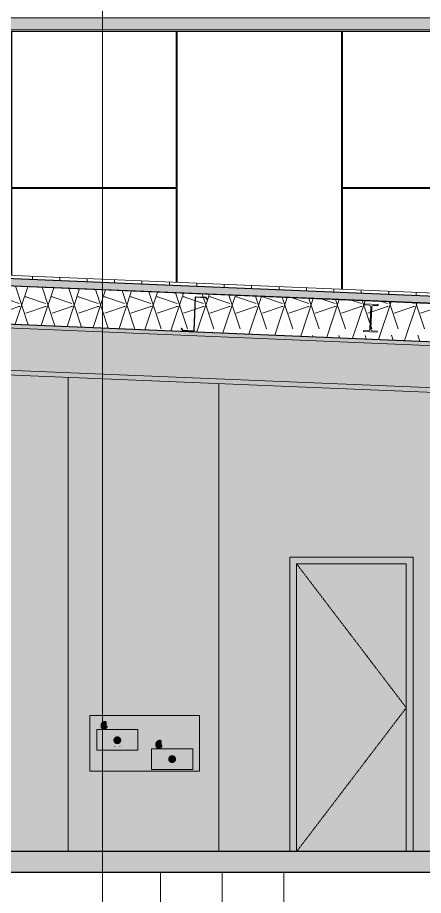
# Model space of a CAD drawing. Header units: inches. Extents: x 21380 to 98133, y -290 to 853.
# Drawn here: x 32919.3 to 33037.8, y -12.8 to 243.6 of the extents above; entities that cross this region are included whole.
import ezdxf

# ---------------------------------------------------------------- set-up
doc = ezdxf.new("R2010")
doc.units = ezdxf.units.IN
doc.header["$MEASUREMENT"] = 0
doc.linetypes.add('Dash 1_16_', pattern=[0.125, 0.0625, -0.0625])
doc.linetypes.add('Grid Line 1_2_', pattern=[0.875, 0.5, -0.125, 0.125, -0.125])
for name, color, linetype, lineweight in [('A-CLNG', 13, 'Continuous', 9), ('A-CLNG-PATT', 13, 'Continuous', 25), ('A-DOOR', 31, 'Continuous', 9), ('A-DOOR-FRAM', 31, 'Continuous', 9), ('A-FLOR', 192, 'Continuous', 9), ('A-FLOR-LEVL', 51, 'Continuous', 9), ('A-FLOR-PATT', 8, 'Continuous', 25), ('A-ROOF', 132, 'Continuous', 9), ('A-WALL', 113, 'Continuous', 9), ('A-WALL-PATT', 111, 'Continuous', 25), ('C-TOPO', 7, 'Continuous', 9), ('G-ANNO-SYMB', 111, 'Continuous', 9), ('I-WALL', 2, 'Continuous', 9), ('P-SANR-FIXT', 6, 'Continuous', 9), ('S-BEAM', 12, 'Continuous', 9)]:
    doc.layers.add(name, color=color, linetype=linetype, lineweight=lineweight)

# ---------------------------------------------------------------- blocks, each defined once
blk = doc.blocks.new('Drinking_Fountain-Haws_Corporation-Wall_Mounted_1119 - 1119-355849-Building Section - North_South looking East _ Fitness Center')
at = {"layer": 'P-SANR-FIXT'}
h = blk.add_hatch(color=254, dxfattribs=at)
h.paths.add_polyline_path([(22584.97, 23.44), (22616.97, 23.44), (22616.97, 39.69), (22584.97, 39.69), (22584.97, 29.63)], flags=0)
h.paths.add_polyline_path([(22605.32, 30.5), (22605.25, 30.56), (22605.25, 30.5)], flags=0)
h.paths.add_polyline_path([(22605.54, 30.5), (22605.52, 30.69), (22605.43, 30.5), (22605.53, 30.5)], flags=0)
h.paths.add_polyline_path([(22605.57, 24), (22602.97, 24), (22603.05, 30), (22604.65, 30.02), (22604.58, 30.57), (22604.3, 30.75), (22604.22, 30.75), (22604.31, 31.74), (22604.61, 32.17), (22604.88, 32.35), (22605.37, 32.49), (22605.63, 32.45), (22605.7, 32.37), (22605.69, 30.64), (22605.54, 30.5), (22605.63, 30), (22614.97, 30), (22614.88, 24), (22607.95, 24)], flags=0)
h.paths.add_polyline_path([(22589.31, 36.12), (22589.24, 36.19), (22589.24, 36.12)], flags=0)
h.paths.add_polyline_path([(22589.53, 36.12), (22589.52, 36.32), (22589.42, 36.12), (22589.52, 36.12)], flags=0)
h.paths.add_polyline_path([(22586.97, 29.63), (22587.05, 35.63), (22588.65, 35.65), (22588.58, 36.19), (22588.3, 36.37), (22588.22, 36.37), (22588.3, 37.25), (22588.6, 37.68), (22588.82, 37.84), (22589.36, 38), (22589.62, 37.96), (22589.72, 37.76), (22589.72, 36.3), (22589.53, 36.12), (22589.57, 35.63), (22598.97, 35.63), (22598.88, 29.63), (22587.05, 29.63)], flags=0)
h.paths.add_polyline_path([(22604.65, 30.5), (22604.78, 30.58), (22604.61, 30.75), (22604.64, 30.58)], flags=0)
h.paths.add_polyline_path([(22604.99, 30.5), (22605.21, 30.5), (22605.09, 30.73), (22605.02, 30.59)], flags=0)
h.paths.add_polyline_path([(22604.88, 30.5), (22604.99, 30.5), (22604.83, 30.75)], flags=0)
h.paths.add_polyline_path([(22588.65, 36.12), (22588.81, 36.18), (22588.6, 36.37), (22588.64, 36.2)], flags=0)
h.paths.add_polyline_path([(22589.2, 36.12), (22589.09, 36.37), (22589.02, 36.12), (22589.11, 36.12)], flags=0)
h.paths.add_polyline_path([(22588.87, 36.12), (22588.98, 36.12), (22588.82, 36.37)], flags=0)
for color, points in [(50, [(22589.69, 36.37), (22589.72, 37.76), (22589.57, 37.99), (22589.47, 38.01), (22589.02, 37.93), (22588.64, 37.71), (22588.3, 37.24), (22588.24, 37.08), (22588.3, 36.37), (22589.58, 36.37)]), (254, [(22586.97, 29.63), (22589.57, 29.63), (22589.57, 35.63), (22586.97, 35.63)]), (254, [(22596.36, 29.63), (22598.97, 29.63), (22598.88, 35.63), (22596.36, 35.63), (22596.36, 32.5)]), (50, [(22592.97, 31.79), (22592.97, 33.22), (22592.46, 33.02), (22592.26, 32.5), (22592.46, 32)]), (50, [(22592.97, 31.79), (22593.48, 32), (22593.68, 32.51), (22593.42, 33.04), (22592.97, 33.22), (22592.97, 32.5)]), (254, [(22605.57, 24), (22605.57, 30), (22602.97, 30), (22603.05, 24), (22604.88, 24)]), (254, [(22612.36, 24), (22614.97, 24), (22614.88, 30), (22612.36, 30), (22612.36, 27.62)]), (50, [(22608.97, 26.28), (22608.97, 27.72), (22608.46, 27.51), (22608.25, 27), (22608.46, 26.49)]), (50, [(22608.97, 26.28), (22609.47, 26.49), (22609.68, 27), (22609.47, 27.51), (22608.97, 27.72), (22608.97, 27)])]:
    blk.add_hatch(color=color, dxfattribs=at).paths.add_polyline_path(points, flags=0)
h = blk.add_hatch(color=50, dxfattribs=at)
h.paths.add_polyline_path([(22589.58, 36.37), (22589.53, 36.12), (22589.8, 36.37)], flags=0)
h.paths.add_polyline_path([(22589.36, 36.37), (22589.31, 36.12), (22589.53, 36.37), (22589.37, 36.37)], flags=0)
h.paths.add_polyline_path([(22588.6, 36.37), (22588.38, 36.37), (22588.64, 36.2)], flags=0)
h.paths.add_polyline_path([(22588.82, 36.37), (22588.65, 36.33), (22588.87, 36.12)], flags=0)
h.paths.add_polyline_path([(22589.09, 36.37), (22588.87, 36.3), (22588.98, 36.12)], flags=0)
h.paths.add_polyline_path([(22589.2, 36.12), (22589.36, 36.37), (22589.13, 36.29)], flags=0)
h = blk.add_hatch(color=50, dxfattribs=at)
h.paths.add_polyline_path([(22588.65, 36.12), (22588.58, 36.1), (22588.6, 35.63)], flags=0)
h.paths.add_polyline_path([(22589.31, 35.63), (22589.53, 35.63), (22589.53, 36.12), (22588.65, 36.12), (22588.65, 35.63), (22589.2, 35.63)], flags=0)
h = blk.add_hatch(color=254, dxfattribs=at)
h.paths.add_polyline_path([(22596.36, 29.63), (22596.36, 35.63), (22589.57, 35.63), (22589.57, 29.63), (22593.88, 29.63)], flags=0)
h.paths.add_polyline_path([(22593.7, 31.98), (22593.59, 32.25), (22593.68, 32.4), (22593.88, 32.5), (22593.88, 32.21), (22593.72, 31.99)], flags=0)
h.paths.add_polyline_path([(22592.97, 31.55), (22593.1, 31.83), (22593.59, 31.98), (22593.68, 31.95), (22593.42, 31.7), (22593.23, 31.64)], flags=0)
h.paths.add_polyline_path([(22592.97, 31.55), (22592.41, 31.74), (22592.46, 31.99), (22592.86, 31.79), (22592.97, 31.56)], flags=0)
h.paths.add_polyline_path([(22592.97, 31.79), (22592.46, 32), (22592.29, 32.6), (22592.49, 33.03), (22593.06, 33.19), (22593.48, 33.02), (22593.65, 32.42), (22593.42, 31.98), (22593.06, 31.83)], flags=0)
h.paths.add_polyline_path([(22592.23, 31.98), (22592.06, 32.21), (22592.08, 32.5), (22592.35, 32.25), (22592.25, 32.02)], flags=0)
h.paths.add_polyline_path([(22593.88, 32.51), (22593.59, 32.77), (22593.7, 33.04), (22593.88, 32.8), (22593.88, 32.64)], flags=0)
h.paths.add_polyline_path([(22592.06, 32.51), (22592.06, 32.8), (22592.25, 33), (22592.35, 32.77), (22592.25, 32.62)], flags=0)
h.paths.add_polyline_path([(22593.49, 33.03), (22593.08, 33.22), (22592.97, 33.46), (22593.53, 33.28), (22593.5, 33.08)], flags=0)
h.paths.add_polyline_path([(22592.45, 33.03), (22592.25, 33.07), (22592.46, 33.3), (22592.97, 33.46), (22592.84, 33.19), (22592.46, 33.03)], flags=0)
h = blk.add_hatch(color=50, dxfattribs=at)
h.paths.add_polyline_path([(22592.97, 31.55), (22592.76, 31.87), (22592.45, 31.99), (22592.46, 31.72), (22592.76, 31.62)], flags=0)
h.paths.add_polyline_path([(22592.23, 31.98), (22592.35, 32.25), (22592.25, 32.4), (22592.06, 32.5), (22592.06, 32.21)], flags=0)
h.paths.add_polyline_path([(22592.23, 33.04), (22592.58, 33.08), (22592.86, 33.22), (22592.97, 33.46), (22592.41, 33.28)], flags=0)
h.paths.add_polyline_path([(22592.06, 32.51), (22592.35, 32.77), (22592.23, 33.04), (22592.06, 32.8)], flags=0)
h = blk.add_hatch(color=50, dxfattribs=at)
h.paths.add_polyline_path([(22592.97, 31.55), (22593.53, 31.74), (22593.7, 31.98), (22593.36, 31.94), (22593.08, 31.79)], flags=0)
h.paths.add_polyline_path([(22593.7, 31.98), (22593.88, 32.21), (22593.86, 32.5), (22593.59, 32.25), (22593.7, 31.99)], flags=0)
h.paths.add_polyline_path([(22593.88, 32.51), (22593.88, 32.8), (22593.68, 33), (22593.59, 32.77), (22593.72, 32.6)], flags=0)
h.paths.add_polyline_path([(22593.49, 33.03), (22593.48, 33.3), (22592.97, 33.46), (22593.18, 33.15), (22593.48, 33.03)], flags=0)
h = blk.add_hatch(color=50, dxfattribs=at)
h.paths.add_polyline_path([(22605.72, 30.75), (22605.8, 30.75), (22605.72, 30.91), (22605.7, 30.75)], flags=0)
h.paths.add_polyline_path([(22605.7, 30.75), (22605.7, 32.37), (22605.53, 32.5), (22605.1, 32.44), (22604.82, 32.33), (22604.5, 32.05), (22604.25, 31.57), (22604.31, 30.75), (22605.59, 30.75)], flags=0)
h = blk.add_hatch(color=50, dxfattribs=at)
h.paths.add_polyline_path([(22605.59, 30.75), (22605.54, 30.5), (22605.8, 30.75)], flags=0)
h.paths.add_polyline_path([(22605.37, 30.75), (22605.32, 30.5), (22605.54, 30.75), (22605.37, 30.75)], flags=0)
h.paths.add_polyline_path([(22605.1, 30.75), (22605.21, 30.5), (22605.37, 30.75), (22605.15, 30.75)], flags=0)
h.paths.add_polyline_path([(22604.61, 30.75), (22604.39, 30.75), (22604.64, 30.58)], flags=0)
h.paths.add_polyline_path([(22604.83, 30.75), (22604.65, 30.7), (22604.88, 30.5)], flags=0)
h.paths.add_polyline_path([(22604.99, 30.5), (22605.04, 30.75), (22604.88, 30.67)], flags=0)
h = blk.add_hatch(color=50, dxfattribs=at)
h.paths.add_polyline_path([(22604.65, 30.5), (22604.58, 30.5), (22604.61, 30)], flags=0)
h.paths.add_polyline_path([(22605.32, 30), (22605.54, 30), (22605.54, 30.5), (22604.65, 30.5), (22604.65, 30), (22605.21, 30)], flags=0)
h = blk.add_hatch(color=254, dxfattribs=at)
h.paths.add_polyline_path([(22605.57, 24), (22612.36, 24), (22612.36, 30), (22605.57, 30), (22605.57, 27.62)], flags=0)
h.paths.add_polyline_path([(22609.7, 27.53), (22609.35, 27.57), (22609.06, 27.75), (22608.97, 27.96), (22609.53, 27.77), (22609.68, 27.56)], flags=0)
h.paths.add_polyline_path([(22609.88, 27), (22609.59, 27.26), (22609.72, 27.51), (22609.88, 27.3), (22609.88, 27.13)], flags=0)
h.paths.add_polyline_path([(22609.7, 26.47), (22609.59, 26.74), (22609.68, 26.89), (22609.88, 27), (22609.88, 26.7), (22609.71, 26.48)], flags=0)
h.paths.add_polyline_path([(22608.97, 26.04), (22609.1, 26.32), (22609.59, 26.47), (22609.68, 26.44), (22609.39, 26.18), (22609.23, 26.13)], flags=0)
h.paths.add_polyline_path([(22608.97, 26.04), (22608.34, 26.31), (22608.25, 26.47), (22608.58, 26.43), (22608.86, 26.28)], flags=0)
h.paths.add_polyline_path([(22608.97, 26.28), (22608.46, 26.49), (22608.29, 27.09), (22608.55, 27.54), (22609.06, 27.68), (22609.47, 27.51), (22609.64, 26.91), (22609.39, 26.46), (22609.06, 26.32)], flags=0)
h.paths.add_polyline_path([(22608.23, 26.47), (22608.06, 26.7), (22608.06, 27), (22608.34, 26.74), (22608.24, 26.48)], flags=0)
h.paths.add_polyline_path([(22608.06, 27), (22608.1, 27.36), (22608.25, 27.49), (22608.34, 27.26), (22608.22, 27.09)], flags=0)
h.paths.add_polyline_path([(22608.45, 27.52), (22608.29, 27.62), (22608.55, 27.82), (22608.97, 27.96), (22608.84, 27.68), (22608.46, 27.52)], flags=0)
h = blk.add_hatch(color=50, dxfattribs=at)
h.paths.add_polyline_path([(22608.97, 26.04), (22608.84, 26.32), (22608.45, 26.48), (22608.23, 26.47), (22608.46, 26.21), (22608.69, 26.14)], flags=0)
h.paths.add_polyline_path([(22608.23, 27.53), (22608.58, 27.57), (22608.86, 27.72), (22608.97, 27.96), (22608.41, 27.77), (22608.29, 27.62)], flags=0)
h.paths.add_polyline_path([(22608.06, 27), (22608.34, 27.26), (22608.23, 27.53), (22608.06, 27.3)], flags=0)
h.paths.add_polyline_path([(22608.23, 26.47), (22608.34, 26.74), (22608.25, 26.89), (22608.06, 27), (22608.06, 26.7)], flags=0)
h = blk.add_hatch(color=50, dxfattribs=at)
h.paths.add_polyline_path([(22608.97, 26.04), (22609.53, 26.23), (22609.7, 26.47), (22609.35, 26.43), (22609.06, 26.25)], flags=0)
h.paths.add_polyline_path([(22609.7, 27.53), (22609.47, 27.79), (22608.97, 27.96), (22609.1, 27.68), (22609.48, 27.52)], flags=0)
h.paths.add_polyline_path([(22609.88, 27), (22609.88, 27.3), (22609.68, 27.49), (22609.59, 27.26), (22609.68, 27.11)], flags=0)
h.paths.add_polyline_path([(22609.7, 26.47), (22609.88, 26.7), (22609.88, 27), (22609.59, 26.74), (22609.69, 26.48)], flags=0)
at = {"layer": 'P-SANR-FIXT', "color": 7}
for p, q in [((22616.97, 39.69), (22584.97, 39.69)), ((22584.97, 39.69), (22584.97, 23.44)), ((22616.97, 23.44), (22616.97, 39.69)), ((22586.97, 35.63), (22586.97, 29.63)), ((22586.97, 35.63), (22589.57, 35.63)), ((22588.1, 35.63), (22588.1, 35.62)), ((22589.57, 35.63), (22596.36, 35.63)), ((22596.36, 35.63), (22598.97, 35.63)), ((22598.97, 29.63), (22598.97, 35.63)), ((22605.74, 32.12), (22605.74, 32.12)), ((22589.57, 29.63), (22586.97, 29.63)), ((22596.36, 29.63), (22589.57, 29.63)), ((22598.97, 29.63), (22596.36, 29.63)), ((22602.97, 30), (22602.97, 24)), ((22602.97, 30), (22605.57, 30)), ((22605.57, 30), (22612.36, 30)), ((22612.36, 30), (22614.97, 30)), ((22614.97, 24), (22614.97, 30)), ((22584.97, 23.44), (22616.97, 23.44)), ((22605.57, 24), (22602.97, 24)), ((22612.36, 24), (22605.57, 24)), ((22614.97, 24), (22612.36, 24))]:
    blk.add_line(p, q, dxfattribs=at)
at = {"layer": 'P-SANR-FIXT', "color": 55}
for p, q in [((22588.22, 36.98), (22588.22, 36.37)), ((22588.22, 36.37), (22588.47, 36.12)), ((22589.97, 36.37), (22588.22, 36.37)), ((22588.47, 36.12), (22588.47, 35.63)), ((22588.47, 36.12), (22588.54, 36.12)), ((22589.72, 36.12), (22588.47, 36.12)), ((22589.53, 36.12), (22589.72, 36.12)), ((22589.72, 36.76), (22589.72, 37.76)), ((22589.72, 36.12), (22589.97, 36.37)), ((22589.72, 35.63), (22589.72, 36.12)), ((22589.8, 36.37), (22589.97, 36.37)), ((22589.97, 36.37), (22589.97, 36.56)), ((22604.22, 31.47), (22604.22, 30.75)), ((22605.72, 32.25), (22605.72, 31.25)), ((22605.72, 31.25), (22605.72, 32.25)), ((22605.97, 30.75), (22605.97, 31.05)), ((22604.22, 30.75), (22604.47, 30.5)), ((22605.97, 30.75), (22604.22, 30.75)), ((22604.47, 30.5), (22604.47, 30)), ((22604.47, 30.5), (22604.54, 30.5)), ((22605.72, 30.5), (22604.47, 30.5)), ((22605.54, 30.5), (22605.72, 30.5)), ((22605.72, 30.5), (22605.97, 30.75)), ((22605.72, 30), (22605.72, 30.5)), ((22605.8, 30.75), (22605.97, 30.75))]:
    blk.add_line(p, q, dxfattribs=at)
at = {"layer": 'P-SANR-FIXT', "color": 55, "flags": 128}
for points in [[(22592.97, 33.5), (22592.93, 33.5), (22592.89, 33.5), (22592.85, 33.49), (22592.81, 33.49), (22592.77, 33.48), (22592.73, 33.47), (22592.7, 33.46), (22592.66, 33.45), (22592.62, 33.44), (22592.58, 33.42), (22592.55, 33.4), (22592.51, 33.39), (22592.48, 33.37), (22592.44, 33.35), (22592.41, 33.33), (22592.38, 33.3), (22592.35, 33.28), (22592.32, 33.25), (22592.29, 33.23), (22592.26, 33.2), (22592.23, 33.17), (22592.21, 33.14), (22592.18, 33.11), (22592.16, 33.08), (22592.14, 33.04), (22592.12, 33.01), (22592.1, 32.98), (22592.08, 32.94), (22592.06, 32.9), (22592.05, 32.87), (22592.03, 32.83), (22592.02, 32.79), (22592.01, 32.75), (22592, 32.72), (22591.99, 32.68), (22591.99, 32.64), (22591.98, 32.6), (22591.98, 32.56), (22591.98, 32.52), (22591.98, 32.48), (22591.98, 32.44), (22591.99, 32.4), (22591.99, 32.36), (22592, 32.32), (22592.01, 32.28), (22592.01, 32.25), (22592.03, 32.21), (22592.04, 32.17), (22592.05, 32.13), (22592.07, 32.1), (22592.09, 32.06), (22592.1, 32.03), (22592.12, 31.99), (22592.15, 31.96), (22592.17, 31.93), (22592.19, 31.89), (22592.22, 31.86), (22592.24, 31.83), (22592.27, 31.81), (22592.3, 31.78), (22592.33, 31.75), (22592.36, 31.73), (22592.39, 31.7), (22592.43, 31.68), (22592.46, 31.66), (22592.49, 31.64), (22592.53, 31.62), (22592.56, 31.61), (22592.6, 31.59), (22592.64, 31.58), (22592.68, 31.56), (22592.71, 31.55), (22592.75, 31.54), (22592.79, 31.54), (22592.83, 31.53), (22592.87, 31.52), (22592.91, 31.52), (22592.95, 31.52), (22592.97, 31.52)], [(22592.97, 31.52), (22593.01, 31.52), (22593.05, 31.52), (22593.09, 31.53), (22593.13, 31.53), (22593.17, 31.54), (22593.2, 31.55), (22593.24, 31.56), (22593.28, 31.57), (22593.32, 31.58), (22593.35, 31.6), (22593.39, 31.61), (22593.43, 31.63), (22593.46, 31.65), (22593.5, 31.67), (22593.53, 31.69), (22593.56, 31.71), (22593.59, 31.74), (22593.62, 31.76), (22593.65, 31.79), (22593.68, 31.82), (22593.71, 31.85), (22593.73, 31.88), (22593.76, 31.91), (22593.78, 31.94), (22593.8, 31.97), (22593.82, 32.01), (22593.84, 32.04), (22593.86, 32.08), (22593.88, 32.11), (22593.89, 32.15), (22593.91, 32.19), (22593.92, 32.23), (22593.93, 32.26), (22593.94, 32.3), (22593.94, 32.34), (22593.95, 32.38), (22593.96, 32.42), (22593.96, 32.46), (22593.96, 32.5), (22593.96, 32.54), (22593.96, 32.58), (22593.95, 32.62), (22593.95, 32.66), (22593.94, 32.7), (22593.93, 32.73), (22593.92, 32.77), (22593.91, 32.81), (22593.9, 32.85), (22593.89, 32.88), (22593.87, 32.92), (22593.85, 32.96), (22593.83, 32.99), (22593.81, 33.03), (22593.79, 33.06), (22593.77, 33.09), (22593.75, 33.12), (22593.72, 33.15), (22593.69, 33.18), (22593.67, 33.21), (22593.64, 33.24), (22593.61, 33.27), (22593.58, 33.29), (22593.55, 33.31), (22593.51, 33.34), (22593.48, 33.36), (22593.45, 33.38), (22593.41, 33.4), (22593.37, 33.41), (22593.34, 33.43), (22593.3, 33.44), (22593.26, 33.45), (22593.23, 33.47), (22593.19, 33.47), (22593.15, 33.48), (22593.11, 33.49), (22593.07, 33.49), (22593.03, 33.5), (22592.99, 33.5), (22592.97, 33.5)], [(22592.97, 33.27), (22592.94, 33.27), (22592.91, 33.27), (22592.88, 33.27), (22592.85, 33.26), (22592.82, 33.26), (22592.79, 33.25), (22592.76, 33.24), (22592.73, 33.23), (22592.7, 33.22), (22592.67, 33.21), (22592.64, 33.2), (22592.62, 33.19), (22592.59, 33.17), (22592.56, 33.16), (22592.54, 33.14), (22592.51, 33.12), (22592.49, 33.1), (22592.47, 33.08), (22592.44, 33.06), (22592.42, 33.04), (22592.4, 33.02), (22592.38, 32.99), (22592.36, 32.97), (22592.34, 32.95), (22592.33, 32.92), (22592.31, 32.89), (22592.3, 32.87), (22592.28, 32.84), (22592.27, 32.81), (22592.26, 32.79), (22592.25, 32.76), (22592.24, 32.73), (22592.23, 32.7), (22592.22, 32.67), (22592.22, 32.64), (22592.21, 32.61), (22592.21, 32.58), (22592.21, 32.55), (22592.21, 32.52), (22592.21, 32.49), (22592.21, 32.46), (22592.21, 32.43), (22592.22, 32.4), (22592.22, 32.37), (22592.23, 32.34), (22592.23, 32.31), (22592.24, 32.28), (22592.25, 32.25), (22592.26, 32.22), (22592.28, 32.19), (22592.29, 32.16), (22592.3, 32.14), (22592.32, 32.11), (22592.34, 32.09), (22592.35, 32.06), (22592.37, 32.04), (22592.39, 32.01), (22592.41, 31.99), (22592.43, 31.97), (22592.45, 31.95), (22592.48, 31.93), (22592.5, 31.91), (22592.53, 31.89), (22592.55, 31.87), (22592.58, 31.86), (22592.6, 31.84), (22592.63, 31.83), (22592.66, 31.81), (22592.69, 31.8), (22592.71, 31.79), (22592.74, 31.78), (22592.77, 31.77), (22592.8, 31.77), (22592.83, 31.76), (22592.86, 31.75), (22592.89, 31.75), (22592.92, 31.75), (22592.95, 31.75), (22592.97, 31.75)], [(22593.73, 32.5), (22593.73, 32.53), (22593.73, 32.56), (22593.73, 32.59), (22593.72, 32.62), (22593.72, 32.65), (22593.71, 32.68), (22593.7, 32.71), (22593.7, 32.74), (22593.69, 32.77), (22593.67, 32.8), (22593.66, 32.83), (22593.65, 32.85), (22593.63, 32.88), (22593.62, 32.91), (22593.6, 32.93), (22593.59, 32.96), (22593.57, 32.98), (22593.55, 33.01), (22593.53, 33.03), (22593.51, 33.05), (22593.48, 33.07), (22593.46, 33.09), (22593.44, 33.11), (22593.41, 33.13), (22593.39, 33.15), (22593.36, 33.16), (22593.34, 33.18), (22593.31, 33.19), (22593.28, 33.2), (22593.25, 33.22), (22593.22, 33.23), (22593.2, 33.24), (22593.17, 33.25), (22593.14, 33.25), (22593.11, 33.26), (22593.08, 33.26), (22593.05, 33.27), (22593.02, 33.27), (22592.99, 33.27), (22592.97, 33.27)], [(22592.97, 31.75), (22593, 31.75), (22593.03, 31.75), (22593.06, 31.75), (22593.09, 31.76), (22593.12, 31.76), (22593.15, 31.77), (22593.18, 31.78), (22593.21, 31.79), (22593.24, 31.8), (22593.27, 31.81), (22593.29, 31.82), (22593.32, 31.83), (22593.35, 31.85), (22593.37, 31.86), (22593.4, 31.88), (22593.42, 31.9), (22593.45, 31.92), (22593.47, 31.94), (22593.49, 31.96), (22593.52, 31.98), (22593.54, 32), (22593.56, 32.02), (22593.58, 32.05), (22593.59, 32.07), (22593.61, 32.1), (22593.63, 32.12), (22593.64, 32.15), (22593.66, 32.18), (22593.67, 32.2), (22593.68, 32.23), (22593.69, 32.26), (22593.7, 32.29), (22593.71, 32.32), (22593.71, 32.35), (22593.72, 32.38), (22593.73, 32.41), (22593.73, 32.44), (22593.73, 32.47), (22593.73, 32.5)], [(22608.97, 27.99), (22608.93, 27.99), (22608.89, 27.99), (22608.85, 27.98), (22608.81, 27.98), (22608.77, 27.97), (22608.73, 27.96), (22608.69, 27.95), (22608.66, 27.94), (22608.62, 27.93), (22608.58, 27.91), (22608.55, 27.9), (22608.51, 27.88), (22608.48, 27.86), (22608.44, 27.84), (22608.41, 27.82), (22608.38, 27.79), (22608.34, 27.77), (22608.31, 27.74), (22608.28, 27.72), (22608.26, 27.69), (22608.23, 27.66), (22608.2, 27.63), (22608.18, 27.6), (22608.16, 27.57), (22608.13, 27.53), (22608.11, 27.5), (22608.09, 27.47), (22608.08, 27.43), (22608.06, 27.4), (22608.04, 27.36), (22608.03, 27.32), (22608.02, 27.28), (22608.01, 27.25), (22608, 27.21), (22607.99, 27.17), (22607.99, 27.13), (22607.98, 27.09), (22607.98, 27.05), (22607.98, 27.01), (22607.98, 26.97), (22607.98, 26.93), (22607.98, 26.89), (22607.99, 26.85), (22607.99, 26.81), (22608, 26.78), (22608.01, 26.74), (22608.02, 26.7), (22608.04, 26.66), (22608.05, 26.62), (22608.07, 26.59), (22608.08, 26.55), (22608.1, 26.52), (22608.12, 26.48), (22608.14, 26.45), (22608.17, 26.42), (22608.19, 26.39), (22608.22, 26.36), (22608.24, 26.33), (22608.27, 26.3), (22608.3, 26.27), (22608.33, 26.24), (22608.36, 26.22), (22608.39, 26.2), (22608.42, 26.17), (22608.46, 26.15), (22608.49, 26.13), (22608.53, 26.11), (22608.56, 26.1), (22608.6, 26.08), (22608.64, 26.07), (22608.67, 26.05), (22608.71, 26.04), (22608.75, 26.03), (22608.79, 26.03), (22608.83, 26.02), (22608.87, 26.02), (22608.91, 26.01), (22608.95, 26.01), (22608.97, 26.01)], [(22608.97, 27.76), (22608.94, 27.76), (22608.91, 27.76), (22608.88, 27.76), (22608.85, 27.75), (22608.82, 27.75), (22608.79, 27.74), (22608.76, 27.73), (22608.73, 27.72), (22608.7, 27.71), (22608.67, 27.7), (22608.64, 27.69), (22608.61, 27.68), (22608.59, 27.66), (22608.56, 27.65), (22608.54, 27.63), (22608.51, 27.61), (22608.49, 27.59), (22608.46, 27.57), (22608.44, 27.55), (22608.42, 27.53), (22608.4, 27.51), (22608.38, 27.49), (22608.36, 27.46), (22608.34, 27.44), (22608.33, 27.41), (22608.31, 27.39), (22608.29, 27.36), (22608.28, 27.33), (22608.27, 27.3), (22608.26, 27.28), (22608.25, 27.25), (22608.24, 27.22), (22608.23, 27.19), (22608.22, 27.16), (22608.22, 27.13), (22608.21, 27.1), (22608.21, 27.07), (22608.21, 27.04), (22608.2, 27.01), (22608.2, 26.98), (22608.21, 26.95), (22608.21, 26.92), (22608.21, 26.89), (22608.22, 26.86), (22608.22, 26.83), (22608.23, 26.8), (22608.24, 26.77), (22608.25, 26.74), (22608.26, 26.71), (22608.27, 26.68), (22608.29, 26.66), (22608.3, 26.63), (22608.32, 26.6), (22608.33, 26.58), (22608.35, 26.55), (22608.37, 26.53), (22608.39, 26.5), (22608.41, 26.48), (22608.43, 26.46), (22608.45, 26.44), (22608.47, 26.42), (22608.5, 26.4), (22608.52, 26.38), (22608.55, 26.36), (22608.57, 26.35), (22608.6, 26.33), (22608.63, 26.32), (22608.65, 26.3), (22608.68, 26.29), (22608.71, 26.28), (22608.74, 26.27), (22608.77, 26.26), (22608.8, 26.26), (22608.83, 26.25), (22608.86, 26.25), (22608.89, 26.24), (22608.92, 26.24), (22608.95, 26.24), (22608.97, 26.24)], [(22608.97, 26.01), (22609.01, 26.01), (22609.05, 26.01), (22609.09, 26.02), (22609.12, 26.02), (22609.16, 26.03), (22609.2, 26.04), (22609.24, 26.05), (22609.28, 26.06), (22609.32, 26.07), (22609.35, 26.09), (22609.39, 26.1), (22609.42, 26.12), (22609.46, 26.14), (22609.49, 26.16), (22609.53, 26.18), (22609.56, 26.21), (22609.59, 26.23), (22609.62, 26.26), (22609.65, 26.28), (22609.68, 26.31), (22609.7, 26.34), (22609.73, 26.37), (22609.75, 26.4), (22609.78, 26.43), (22609.8, 26.47), (22609.82, 26.5), (22609.84, 26.53), (22609.86, 26.57), (22609.87, 26.6), (22609.89, 26.64), (22609.9, 26.68), (22609.92, 26.72), (22609.93, 26.75), (22609.94, 26.79), (22609.94, 26.83), (22609.95, 26.87), (22609.95, 26.91), (22609.96, 26.95), (22609.96, 26.99), (22609.96, 27.03), (22609.95, 27.07), (22609.95, 27.11), (22609.95, 27.15), (22609.94, 27.19), (22609.93, 27.22), (22609.92, 27.26), (22609.91, 27.3), (22609.9, 27.34), (22609.88, 27.38), (22609.87, 27.41), (22609.85, 27.45), (22609.83, 27.48), (22609.81, 27.52), (22609.79, 27.55), (22609.77, 27.58), (22609.74, 27.61), (22609.72, 27.64), (22609.69, 27.67), (22609.66, 27.7), (22609.64, 27.73), (22609.61, 27.76), (22609.58, 27.78), (22609.54, 27.8), (22609.51, 27.83), (22609.48, 27.85), (22609.44, 27.87), (22609.41, 27.89), (22609.37, 27.9), (22609.34, 27.92), (22609.3, 27.93), (22609.26, 27.95), (22609.22, 27.96), (22609.18, 27.97), (22609.15, 27.97), (22609.11, 27.98), (22609.07, 27.98), (22609.03, 27.99), (22608.99, 27.99), (22608.97, 27.99)], [(22608.97, 26.24), (22609, 26.24), (22609.03, 26.24), (22609.06, 26.24), (22609.09, 26.25), (22609.12, 26.25), (22609.15, 26.26), (22609.18, 26.27), (22609.21, 26.28), (22609.24, 26.29), (22609.26, 26.3), (22609.29, 26.31), (22609.32, 26.32), (22609.35, 26.34), (22609.37, 26.35), (22609.4, 26.37), (22609.42, 26.39), (22609.45, 26.41), (22609.47, 26.43), (22609.49, 26.45), (22609.51, 26.47), (22609.53, 26.49), (22609.55, 26.51), (22609.57, 26.54), (22609.59, 26.56), (22609.61, 26.59), (22609.62, 26.61), (22609.64, 26.64), (22609.65, 26.67), (22609.67, 26.7), (22609.68, 26.72), (22609.69, 26.75), (22609.7, 26.78), (22609.71, 26.81), (22609.71, 26.84), (22609.72, 26.87), (22609.72, 26.9), (22609.73, 26.93), (22609.73, 26.96), (22609.73, 26.99), (22609.73, 27.02), (22609.73, 27.05), (22609.72, 27.08), (22609.72, 27.11), (22609.72, 27.14), (22609.71, 27.17), (22609.7, 27.2), (22609.69, 27.23), (22609.68, 27.26), (22609.67, 27.29), (22609.66, 27.32), (22609.65, 27.34), (22609.63, 27.37), (22609.62, 27.4), (22609.6, 27.42), (22609.58, 27.45), (22609.57, 27.47), (22609.55, 27.5), (22609.53, 27.52), (22609.5, 27.54), (22609.48, 27.56), (22609.46, 27.58), (22609.44, 27.6), (22609.41, 27.62), (22609.39, 27.64), (22609.36, 27.65), (22609.33, 27.67), (22609.31, 27.68), (22609.28, 27.7), (22609.25, 27.71), (22609.22, 27.72), (22609.19, 27.73), (22609.16, 27.74), (22609.13, 27.74), (22609.1, 27.75), (22609.07, 27.75), (22609.04, 27.76), (22609.01, 27.76), (22608.98, 27.76), (22608.97, 27.76)]]:
    blk.add_lwpolyline(points, dxfattribs=at)
at = {"layer": 'P-SANR-FIXT', "color": 7, "flags": 128}
for points in [[(22592.28, 33.75), (22592.28, 33.75), (22592.28, 33.75)], [(22593.66, 33.75), (22593.66, 33.75), (22593.66, 33.75)], [(22592.28, 30.73), (22592.28, 30.72), (22592.28, 30.72), (22592.28, 30.72)], [(22592.28, 30.72), (22592.28, 30.72), (22592.28, 30.72), (22592.28, 30.73)], [(22593.66, 30.72), (22593.66, 30.72), (22593.66, 30.72), (22593.66, 30.73)], [(22593.66, 30.72), (22593.66, 30.72), (22593.66, 30.72)], [(22608.28, 28.12), (22608.28, 28.12), (22608.28, 28.12)], [(22609.66, 28.12), (22609.66, 28.12), (22609.66, 28.12)], [(22608.28, 25.1), (22608.28, 25.1), (22608.28, 25.1), (22608.28, 25.09)], [(22608.28, 25.09), (22608.28, 25.09), (22608.28, 25.1), (22608.28, 25.1)], [(22609.66, 25.09), (22609.66, 25.09), (22609.66, 25.1), (22609.66, 25.1)], [(22609.66, 25.1), (22609.66, 25.1), (22609.66, 25.09)]]:
    blk.add_lwpolyline(points, dxfattribs=at)
at = {"layer": 'P-SANR-FIXT', "color": 55}
for points, knots in [([(22589.47, 38.01), (22589.39, 38.01), (22589.28, 38), (22589.13, 37.97), (22589.02, 37.93), (22588.93, 37.9), (22588.86, 37.86), (22588.81, 37.84), (22588.77, 37.81), (22588.72, 37.77), (22588.68, 37.74), (22588.63, 37.71), (22588.59, 37.67), (22588.54, 37.62), (22588.5, 37.57), (22588.46, 37.52), (22588.42, 37.48), (22588.39, 37.43), (22588.36, 37.38), (22588.33, 37.32), (22588.31, 37.28), (22588.3, 37.25), (22588.29, 37.24), (22588.28, 37.21), (22588.27, 37.17), (22588.25, 37.13), (22588.25, 37.1), (22588.24, 37.09), (22588.24, 37.07), (22588.23, 37.06), (22588.22, 37.02), (22588.22, 36.99), (22588.22, 36.98)], [0, 0, 0, 0, 0.111111, 0.166667, 0.222222, 0.277778, 0.305556, 0.333333, 0.361111, 0.388889, 0.416667, 0.444444, 0.479167, 0.513889, 0.548611, 0.583333, 0.618056, 0.652778, 0.6875, 0.722222, 0.756944, 0.774306, 0.782986, 0.791667, 0.826389, 0.861111, 0.878472, 0.887153, 0.895833, 0.913194, 0.930556, 1, 1, 1, 1]), ([(22588.22, 36.98), (22588.22, 36.99), (22588.22, 37.01), (22588.23, 37.05), (22588.24, 37.07), (22588.24, 37.08), (22588.24, 37.08)], [0, 0, 0, 0, 0.0555556, 0.0833333, 0.0972222, 0.1111111, 0.1111111, 0.1111111, 0.1111111]), ([(22589.72, 37.76), (22589.72, 37.77), (22589.72, 37.79), (22589.72, 37.81), (22589.71, 37.82), (22589.71, 37.84), (22589.7, 37.85), (22589.7, 37.86), (22589.69, 37.88), (22589.69, 37.89), (22589.68, 37.9), (22589.67, 37.91), (22589.66, 37.93), (22589.65, 37.94), (22589.64, 37.95), (22589.61, 37.97), (22589.55, 38), (22589.49, 38.01), (22589.47, 38.01)], [0, 0, 0, 0, 0.071429, 0.107143, 0.142857, 0.178571, 0.214286, 0.25, 0.285714, 0.321429, 0.357143, 0.392857, 0.428571, 0.464286, 0.5, 0.571429, 0.785714, 1, 1, 1, 1]), ([(22589.72, 36.76), (22589.72, 36.75), (22589.72, 36.74), (22589.73, 36.73), (22589.74, 36.71), (22589.75, 36.7), (22589.75, 36.69), (22589.76, 36.68), (22589.77, 36.67), (22589.78, 36.67), (22589.79, 36.66), (22589.79, 36.66), (22589.8, 36.65), (22589.81, 36.64), (22589.83, 36.64), (22589.84, 36.63), (22589.84, 36.63)], [0, 0, 0, 0, 0.1, 0.15, 0.2, 0.3, 0.35, 0.4, 0.475, 0.55, 0.5875, 0.625, 0.7, 0.775, 0.85, 1, 1, 1, 1]), ([(22589.84, 36.63), (22589.83, 36.64), (22589.82, 36.64), (22589.8, 36.65), (22589.79, 36.65), (22589.79, 36.66), (22589.78, 36.67), (22589.77, 36.67), (22589.76, 36.68), (22589.76, 36.69), (22589.75, 36.7), (22589.74, 36.71), (22589.73, 36.72), (22589.73, 36.73), (22589.72, 36.75), (22589.72, 36.76)], [0, 0, 0, 0, 0.2, 0.3, 0.35, 0.4, 0.475, 0.55, 0.5875, 0.625, 0.7, 0.775, 0.8125, 0.85, 1, 1, 1, 1]), ([(22589.84, 36.63), (22589.85, 36.63), (22589.87, 36.63), (22589.88, 36.63), (22589.9, 36.62), (22589.91, 36.62), (22589.91, 36.61), (22589.92, 36.61), (22589.93, 36.6), (22589.94, 36.6), (22589.94, 36.59), (22589.94, 36.59), (22589.95, 36.59), (22589.95, 36.58), (22589.95, 36.58), (22589.96, 36.58), (22589.96, 36.57), (22589.96, 36.57), (22589.96, 36.56), (22589.97, 36.56), (22589.97, 36.56), (22589.97, 36.56)], [0, 0, 0, 0, 0.1, 0.2, 0.25, 0.3, 0.35, 0.4, 0.45, 0.5, 0.55, 0.575, 0.6, 0.625, 0.65, 0.7, 0.75, 0.8, 0.85, 0.9, 1, 1, 1, 1]), ([(22589.97, 36.56), (22589.97, 36.56), (22589.97, 36.56), (22589.96, 36.56), (22589.96, 36.57), (22589.96, 36.57), (22589.96, 36.58), (22589.95, 36.58), (22589.95, 36.58), (22589.95, 36.59), (22589.94, 36.59), (22589.94, 36.59), (22589.94, 36.6), (22589.93, 36.6), (22589.92, 36.61), (22589.91, 36.61), (22589.91, 36.62), (22589.9, 36.62), (22589.88, 36.63), (22589.87, 36.63), (22589.85, 36.63), (22589.84, 36.63)], [0, 0, 0, 0, 0.1, 0.15, 0.2, 0.25, 0.3, 0.35, 0.375, 0.4, 0.425, 0.45, 0.5, 0.55, 0.6, 0.65, 0.7, 0.75, 0.8, 0.9, 1, 1, 1, 1]), ([(22605.47, 32.5), (22605.4, 32.5), (22605.29, 32.49), (22605.14, 32.46), (22605.02, 32.43), (22604.93, 32.39), (22604.87, 32.35), (22604.82, 32.33), (22604.77, 32.3), (22604.72, 32.27), (22604.68, 32.23), (22604.64, 32.2), (22604.59, 32.16), (22604.55, 32.11), (22604.5, 32.06), (22604.46, 32.02), (22604.43, 31.97), (22604.4, 31.92), (22604.36, 31.87), (22604.34, 31.82), (22604.32, 31.77), (22604.3, 31.74), (22604.3, 31.73), (22604.29, 31.7), (22604.27, 31.66), (22604.26, 31.62), (22604.25, 31.59), (22604.25, 31.58), (22604.24, 31.56), (22604.24, 31.55), (22604.23, 31.51), (22604.22, 31.49), (22604.22, 31.47)], [0, 0, 0, 0, 0.111111, 0.166667, 0.222222, 0.277778, 0.305556, 0.333333, 0.361111, 0.388889, 0.416667, 0.444444, 0.479167, 0.513889, 0.548611, 0.583333, 0.618056, 0.652778, 0.6875, 0.722222, 0.756944, 0.774306, 0.782986, 0.791667, 0.826389, 0.861111, 0.878472, 0.887153, 0.895833, 0.913194, 0.930556, 1, 1, 1, 1]), ([(22604.22, 31.47), (22604.22, 31.48), (22604.23, 31.51), (22604.23, 31.54), (22604.24, 31.56), (22604.24, 31.57), (22604.25, 31.57)], [0, 0, 0, 0, 0.0555556, 0.0833333, 0.0972222, 0.1111111, 0.1111111, 0.1111111, 0.1111111]), ([(22605.72, 32.25), (22605.72, 32.26), (22605.72, 32.28), (22605.72, 32.3), (22605.72, 32.31), (22605.71, 32.33), (22605.71, 32.34), (22605.7, 32.36), (22605.7, 32.37), (22605.69, 32.38), (22605.68, 32.39), (22605.67, 32.41), (22605.67, 32.42), (22605.66, 32.43), (22605.64, 32.44), (22605.61, 32.47), (22605.55, 32.49), (22605.5, 32.5), (22605.47, 32.5)], [0, 0, 0, 0, 0.071429, 0.107143, 0.142857, 0.178571, 0.214286, 0.25, 0.285714, 0.321429, 0.357143, 0.392857, 0.428571, 0.464286, 0.5, 0.571429, 0.785714, 1, 1, 1, 1]), ([(22605.7, 32.37), (22605.7, 32.37), (22605.7, 32.36), (22605.71, 32.34), (22605.71, 32.32), (22605.72, 32.31), (22605.72, 32.29), (22605.72, 32.27), (22605.72, 32.26), (22605.72, 32.25)], [0.7142857, 0.7142857, 0.7142857, 0.7142857, 0.7321429, 0.7857143, 0.8392857, 0.8660714, 0.8928571, 0.9464286, 1, 1, 1, 1]), ([(22605.72, 31.25), (22605.72, 31.24), (22605.73, 31.23), (22605.73, 31.22), (22605.74, 31.2), (22605.75, 31.19), (22605.76, 31.18), (22605.76, 31.18), (22605.77, 31.17)], [0, 0, 0, 0, 0.1, 0.15, 0.2, 0.3, 0.35, 0.4, 0.4, 0.4, 0.4]), ([(22605.77, 31.17), (22605.76, 31.18), (22605.76, 31.18), (22605.75, 31.19), (22605.74, 31.2), (22605.74, 31.21), (22605.73, 31.22), (22605.73, 31.24), (22605.72, 31.25)], [0.6, 0.6, 0.6, 0.6, 0.625, 0.7, 0.775, 0.8125, 0.85, 1, 1, 1, 1]), ([(22605.79, 31.15), (22605.79, 31.15), (22605.8, 31.15), (22605.81, 31.14), (22605.82, 31.14), (22605.83, 31.13), (22605.84, 31.13), (22605.85, 31.12)], [0.6, 0.6, 0.6, 0.6, 0.625, 0.7, 0.775, 0.85, 1, 1, 1, 1]), ([(22605.85, 31.12), (22605.84, 31.13), (22605.82, 31.13), (22605.81, 31.14), (22605.8, 31.15), (22605.79, 31.15), (22605.79, 31.15)], [0, 0, 0, 0, 0.2, 0.3, 0.35, 0.4, 0.4, 0.4, 0.4]), ([(22605.85, 31.12), (22605.85, 31.12), (22605.87, 31.12), (22605.89, 31.12), (22605.9, 31.11), (22605.91, 31.11), (22605.92, 31.11), (22605.93, 31.1), (22605.93, 31.1), (22605.94, 31.09), (22605.94, 31.08), (22605.95, 31.08), (22605.95, 31.08), (22605.95, 31.08), (22605.96, 31.07), (22605.96, 31.07), (22605.96, 31.06), (22605.97, 31.06), (22605.97, 31.05), (22605.97, 31.05), (22605.97, 31.05), (22605.97, 31.05)], [0, 0, 0, 0, 0.1, 0.2, 0.25, 0.3, 0.35, 0.4, 0.45, 0.5, 0.55, 0.575, 0.6, 0.625, 0.65, 0.7, 0.75, 0.8, 0.85, 0.9, 1, 1, 1, 1]), ([(22605.97, 31.05), (22605.97, 31.05), (22605.97, 31.05), (22605.97, 31.05), (22605.97, 31.06), (22605.96, 31.06), (22605.96, 31.07), (22605.96, 31.07), (22605.95, 31.08), (22605.95, 31.08), (22605.95, 31.08), (22605.94, 31.08), (22605.94, 31.09), (22605.93, 31.1), (22605.93, 31.1), (22605.92, 31.11), (22605.91, 31.11), (22605.9, 31.11), (22605.89, 31.12), (22605.87, 31.12), (22605.85, 31.12), (22605.85, 31.12)], [0, 0, 0, 0, 0.1, 0.15, 0.2, 0.25, 0.3, 0.35, 0.375, 0.4, 0.425, 0.45, 0.5, 0.55, 0.6, 0.65, 0.7, 0.75, 0.8, 0.9, 1, 1, 1, 1])]:
    blk.add_open_spline(points, degree=3, knots=knots, dxfattribs=at)
blk = doc.blocks.new('Locker Rooms and Restrooms_rvt-3-Building Section - North_South looking East _ Fitness Center')
at = {"layer": 'I-WALL', "lineweight": 5}
h = blk.add_hatch(color=90, dxfattribs=at)
h.paths.add_polyline_path([(22607.95, 0), (22622.62, 0), (22622.62, 136.68), (22578.62, 138.51), (22578.62, 0)], flags=0)
h.paths.add_polyline_path([(22607.95, 23.44), (22584.97, 23.44), (22584.97, 39.69), (22616.97, 39.69), (22616.97, 23.44), (22612.79, 23.44)], flags=0)
at = {"layer": 'I-WALL', "color": 7}
for p, q in [((22578.62, 138.51), (22578.62, 0)), ((22622.62, 0), (22622.62, 136.68))]:
    blk.add_line(p, q, dxfattribs=at)
at = {"lineweight": 9}
blk.add_blockref('Drinking_Fountain-Haws_Corporation-Wall_Mounted_1119 - 1119-355849-Building Section - North_South looking East _ Fitness Center', (0, 0), dxfattribs=at)
blk = doc.blocks.new('Struct_Xcel_Sports Complex_rvt-3-Building Section - North_South looking East _ Fitness Center')
at = {"layer": 'A-FLOR-PATT', "lineweight": 9}
h = blk.add_hatch(dxfattribs=at)
h.set_pattern_fill('FP_33', style=0, pattern_type=2)
h.set_pattern_definition([(50, (22011.01, 102), (55.0854, -4.8198), [5.76, -63.36]), (355, (22011.01, 102), (-10.6557, 57.7685), [4.608, -50.688]), (100.451, (22015.6, 101.6), (44.4295, 52.9487), [4.895, -53.848]), (46.184, (22011.01, 117.36), (81.9644, -12.712), [8.64, -95.04]), (96.636, (22017.84, 116.3), (71.7815, 74.8124), [7.343, -80.772]), (351.184, (22011.01, 117.36), (71.782, 74.8124), [6.912, -76.032]), (21, (22018.69, 113.52), (45.842, -30.9215), [5.76, -63.36]), (326, (22018.69, 113.52), (18.687, 55.6915), [4.608, -50.688]), (71.451, (22022.51, 110.943), (64.529, 24.77), [4.895, -53.848]), (37.5, (22011.012, 102), (0.9339, 25.5668), [2.534, -47.539, 2.534, -48.922, -50.88]), (37.5, (22011.012, 102), (0.9339, 25.5668), [-101.53, 2.534, -48.346]), (7.5, (22011.012, 102), (20.204, 30.2913), [2.534, -26.803, 2.534, -46.387, -19.392]), (7.5, (22011.012, 102), (20.204, 30.2913), [-78.259, 2.534, -16.858]), (327.5, (21993.885, 102), (40.9978, -1.7324), [2.534, -16.666, 2.534, -57.37, -79.488]), (327.5, (21993.885, 102), (40.9978, -1.7324), [-79.104, 2.534, -76.954]), (317.5, (21986.205, 102), (44.7889, 7.6878), [2.534, -22.426, 2.534, -37.248, -56.448]), (317.5, (21986.205, 102), (44.7889, 7.6878), [-64.742, 2.534, -53.914])])
h.paths.add_polyline_path([(21949.47, -6), (22790.8, -6), (22790.8, 0), (21132.3, 0), (21132.3, -6), (21794.54, -6)], flags=0)
at = {"layer": 'A-FLOR', "color": 250, "lineweight": 25}
for p, q in [((22790.8, 0), (21132.3, 0)), ((21132.3, -6), (22790.8, -6))]:
    blk.add_line(p, q, dxfattribs=at)
blk = doc.blocks.new('W-Wide Flange - 1_-3_ deep-1401279-Building Section - North_South looking East _ Fitness Center')
at = {"layer": 'S-BEAM'}
for points in [[(22778.5, 143.84), (22778.55, 145.01), (22370.3, 162.02), (22370.3, 160.85), (22778.03, 143.86)], [(22778.46, 142.95), (22778.5, 143.84), (22370.3, 160.81), (22370.3, 159.95), (22772.94, 143.18)], [(22778.02, 132.46), (22778.46, 142.95), (22370.3, 159.95), (22370.3, 149.45), (22778.01, 132.46)], [(22777.99, 131.57), (22777.99, 132.46), (22370.3, 149.44), (22370.3, 148.55), (22724.93, 133.82), (22735.02, 133.8), (22735.02, 133.36), (22762.88, 132.2)]]:
    blk.add_hatch(color=256, dxfattribs=at).paths.add_polyline_path(points, flags=0)
h = blk.add_hatch(color=256, dxfattribs=at)
h.paths.add_polyline_path([(22777.93, 130.21), (22777.99, 131.57), (22735.02, 133.36), (22735.02, 132), (22762.88, 130.84)], flags=0)
h.paths.add_polyline_path([(22695.02, 133.66), (22695.02, 133.82), (22723.93, 133.82), (22370.3, 148.55), (22370.3, 147.19), (22685.41, 134.06)], flags=0)
for p, q in [((22778.5, 143.84), (22370.3, 160.85)), ((22370.3, 148.55), (22723.93, 133.82)), ((22695.02, 133.66), (22370.3, 147.19))]:
    blk.add_line(p, q, dxfattribs=at)
blk = doc.blocks.new('W-Wide Flange - W8X15-1472942-Building Section - North_South looking East _ Fitness Center')
at = {"layer": 'S-BEAM', "lineweight": 15}
for p, q in [((22665.11, 159.93), (22665.1, 159.62)), ((22665.1, 159.62), (22666.49, 159.56)), ((22669.12, 159.76), (22665.11, 159.93)), ((22666.96, 159.04), (22666.69, 152.56)), ((22666.94, 152.55), (22667.21, 159.03)), ((22667.72, 159.51), (22669.11, 159.45)), ((22669.11, 159.45), (22669.12, 159.76)), ((22664.79, 152.14), (22664.78, 151.83)), ((22664.78, 151.83), (22668.78, 151.66)), ((22666.17, 152.09), (22664.79, 152.14)), ((22668.8, 151.98), (22667.41, 152.03)), ((22668.78, 151.66), (22668.8, 151.98))]:
    blk.add_line(p, q, dxfattribs=at)
for centre, radius, start, end in [((22666.46, 159.06), 0.497, 357.6141, 87.6141), ((22667.7, 159.01), 0.498, 87.6141, 177.6141), ((22666.19, 152.58), 0.497, 267.6141, 357.6141), ((22667.43, 152.53), 0.498, 177.6141, 267.6141)]:
    blk.add_arc(centre, radius, start, end, dxfattribs=at)
blk = doc.blocks.new('Single-Flush - 32_ x 84_-1295707-Building Section - North_South looking East _ Fitness Center')
at = {"layer": 'A-DOOR'}
blk.add_hatch(color=256, dxfattribs=at).paths.add_polyline_path([(22677.3, 0), (22677.3, 84), (22645.3, 84), (22645.3, 0), (22666.95, 0)], flags=0)
at = {"layer": 'A-DOOR-FRAM'}
blk.add_hatch(color=256, dxfattribs=at).paths.add_polyline_path([(22643.3, 0), (22645.3, 0), (22645.3, 84), (22677.3, 84), (22677.3, 0), (22679.3, 0), (22679.3, 86), (22643.3, 86), (22643.3, 17.85)], flags=0)
at = {"layer": 'A-DOOR', "linetype": 'Dash 1_16_'}
for p in [(22645.3, 84), (22645.3, 0)]:
    blk.add_line(p, (22677.3, 42), dxfattribs=at)
at = {"layer": 'A-DOOR-FRAM'}
for p, q in [((22679.3, 86), (22643.3, 86)), ((22643.3, 86), (22643.3, 0)), ((22679.3, 0), (22679.3, 86)), ((22645.3, 0), (22645.3, 84)), ((22645.3, 84), (22677.3, 84)), ((22677.3, 84), (22677.3, 0))]:
    blk.add_line(p, q, dxfattribs=at)
blk = doc.blocks.new('Girt_Z - 10_D-1472946-Building Section - North_South looking East _ Fitness Center')
at = {"layer": 'S-BEAM'}
h = blk.add_hatch(color=256, dxfattribs=at)
h.paths.add_polyline_path([(22615.4, 151.99), (22615.81, 161.8), (22615.7, 161.8), (22615.3, 152.19)], flags=0)
h.paths.add_polyline_path([(22615.4, 151.99), (22615.22, 152.11), (22612.08, 152.24), (22611.65, 152.8), (22611.57, 152.73), (22612.03, 152.13)], flags=0)
h.paths.add_polyline_path([(22619.2, 161.2), (22619.29, 161.27), (22618.83, 161.86), (22615.89, 161.98), (22615.89, 161.87), (22618.77, 161.75)], flags=0)
at = {"layer": 'S-BEAM', "lineweight": 15}
for p, q in [((22615.7, 161.8), (22615.3, 152.19)), ((22615.4, 151.99), (22615.81, 161.8)), ((22618.83, 161.86), (22615.89, 161.98)), ((22615.89, 161.87), (22618.77, 161.75)), ((22618.77, 161.75), (22619.2, 161.2)), ((22619.29, 161.27), (22618.83, 161.86)), ((22619.2, 161.2), (22619.29, 161.27)), ((22611.65, 152.8), (22611.57, 152.73)), ((22611.57, 152.73), (22612.03, 152.13)), ((22612.08, 152.24), (22611.65, 152.8)), ((22612.03, 152.13), (22615.4, 151.99)), ((22615.22, 152.11), (22612.08, 152.24))]:
    blk.add_line(p, q, dxfattribs=at)
for centre, radius, start, end in [((22615.88, 161.8), 0.187, 87.6141, 177.6141), ((22615.88, 161.8), 0.0782, 89.7368, 177.6141), ((22615.22, 152.19), 0.0782, 270.6564, 357.6141)]:
    blk.add_arc(centre, radius, start, end, dxfattribs=at)

msp = doc.modelspace()

# ---------------------------------------------------------------- hatches: boundary and pattern name
at = {"layer": 'A-CLNG-PATT', "lineweight": 9}
h = msp.add_hatch(dxfattribs=at)
h.set_pattern_fill('FP_25', color=256, style=0, pattern_type=2)
h.set_pattern_definition([(161.57, (22011.972, 102.96), (-7.6802237, -0.0009796), [0, -54.643, 6.067, 0]), (18.43, (22010.052, 102.96), (-7.6802237, 0.0009796), [0, -54.643, 6.067, 0]), (108.43, (22011.972, 102.96), (3.8382953, -19.2013653), [18.211, -42.499]), (71.57, (22010.052, 102.96), (3.8382953, 19.2013653), [18.211, -42.499])])
h.paths.add_polyline_path([(33150.79, 144.31), (33150.79, 155.45), (32725.79, 173.15), (32725.79, 162.02), (33147.42, 144.45)], flags=0)
at = {"layer": 'A-ROOF'}
msp.add_hatch(color=256, dxfattribs=at).paths.add_polyline_path([(33217.11, 152.74), (33217.11, 154.75), (32725.79, 175.22), (32725.79, 173.22), (33172.56, 154.6)], flags=0)
at = {"layer": 'A-WALL', "lineweight": 5}
for points in [[(33155.11, 240), (33155.11, 243.5), (32802.17, 243.5), (32802.17, 240)], [(33155.61, 239.5), (33155.04, 240), (32802.17, 240), (32802.17, 239.5), (33155.12, 239.5)]]:
    msp.add_hatch(color=256, dxfattribs=at).paths.add_polyline_path(points, flags=0)
at = {"layer": 'A-WALL-PATT', "lineweight": 9}
h = msp.add_hatch(dxfattribs=at)
h.set_pattern_fill('FP_19', color=256, style=0, pattern_type=2)
h.set_pattern_definition([(270, (23131.654, 100.524), (8, 5e-16), [])])
h.paths.add_polyline_path([(33152.54, 157.44), (33152.54, 158.5), (33150.92, 158.49), (33150.92, 157.5), (33151.29, 157.49)], flags=0)
h.paths.add_polyline_path([(33150.79, 157.51), (33150.79, 158.51), (32802.17, 173.04), (32802.17, 241.75), (32728.42, 241.75), (32728.42, 175.11), (33127.27, 158.49)], flags=0)
h = msp.add_hatch(dxfattribs=at)
h.set_pattern_fill('FP_28', color=256, style=0, pattern_type=2)
h.set_pattern_definition([(0, (22785.02, 0.75), (-193, 193), [48, -145]), (90, (22785.02, 0.75), (-193, 1e-14), [96.25, -96.75]), (180, (22833.02, 97), (-193, 193), [48, -145]), (90, (22833.02, 0.75), (-193, 1e-14), [96.25, -96.75]), (180, (22833.02, 97.25), (-193, 193), [48, -145]), (90, (22833.02, 97.25), (-193, 1e-14), [96.25, -96.75]), (0, (22785.02, 193.5), (-193, 193), [48, -145]), (90, (22785.02, 97.25), (-193, 1e-14), [96.25, -96.75]), (0, (22833.27, 48.75), (-193, 193), [48, -145]), (90, (22833.27, 0.5), (-193, 1e-14), [48.25, -144.75]), (90, (22881.27, 0.5), (-193, 1e-14), [48.25, -144.75]), (0, (22833.27, 145.25), (-193, 193), [48, -145]), (90, (22833.27, 49), (-193, 1e-14), [96.25, -96.75]), (180, (22881.27, 49), (-193, 193), [48, -145]), (90, (22881.27, 49), (-193, 1e-14), [96.25, -96.75]), (90, (22833.27, 145.5), (-193, 1e-14), [48, -145]), (180, (22881.27, 145.5), (-193, 193), [48, -145]), (90, (22881.27, 145.5), (-193, 1e-14), [48, -145]), (0, (22881.52, 0.75), (-193, 193), [48, -145]), (90, (22881.52, 0.75), (-193, 1e-14), [96.25, -96.75]), (180, (22929.52, 97), (-193, 193), [48, -145]), (90, (22929.52, 0.75), (-193, 1e-14), [96.25, -96.75]), (180, (22929.52, 97.25), (-193, 193), [48, -145]), (90, (22929.52, 97.25), (-193, 1e-14), [96.25, -96.75]), (180, (22929.52, 193.5), (-193, 193), [48, -145]), (90, (22881.52, 97.25), (-193, 1e-14), [96.25, -96.75]), (0, (22929.77, 48.75), (-193, 193), [48, -145]), (90, (22929.77, 0.5), (-193, 1e-14), [48.25, -144.75]), (90, (22977.77, 0.5), (-193, 1e-14), [48.25, -144.75]), (0, (22929.77, 145.25), (-193, 193), [48, -145]), (90, (22929.77, 49), (-193, 1e-14), [96.25, -96.75]), (180, (22977.77, 49), (-193, 193), [48, -145]), (90, (22977.77, 49), (-193, 1e-14), [96.25, -96.75]), (90, (22929.77, 145.5), (-193, 1e-14), [48, -145]), (180, (22977.77, 145.5), (-193, 193), [48, -145]), (90, (22977.77, 145.5), (-193, 1e-14), [48, -145])])
h.paths.add_polyline_path([(33151.29, 158.49), (33151.29, 239.46), (32802.17, 239.46), (32802.17, 173.04), (33150.79, 158.52), (33150.79, 161), (33150.92, 161), (33150.92, 158.51)], flags=0)
at = {"layer": 'C-TOPO'}
h = msp.add_hatch(dxfattribs=at)
h.set_pattern_fill('FP_24', color=256, style=0, pattern_type=2)
h.set_pattern_definition([(0, (22011.01, 102), (48, 48), [48, -48]), (0, (22011.01, 120), (48, 48), [48, -48]), (0, (22011.01, 138), (48, 48), [48, -48]), (90, (22017.01, 144), (-48, 48), [48, -48]), (90, (22035.01, 144), (-48, 48), [48, -48]), (90, (22053.01, 144), (-48, 48), [48, -48])])
h.paths.add_polyline_path([(32150.03, -79.83), (33389.51, -79.83), (33389.51, 0), (33156.29, 0), (33156.29, -36), (33159.29, -36), (33159.29, -48), (33141.29, -48), (33141.29, -36), (33146.29, -36), (33146.29, -6), (31487.79, -6), (31487.79, -36), (31492.79, -36), (31492.79, -48), (31474.79, -48), (31474.79, -36), (31477.79, -36), (31477.79, 0), (30910.55, 0), (30910.55, -79.83), (31995.09, -79.83)], flags=0)
at = {"layer": 'I-WALL', "lineweight": 5}
h = msp.add_hatch(color=256, dxfattribs=at)
h.paths.add_polyline_path([(32916.11, 0), (32998.79, 0), (32998.79, 86), (33034.79, 86), (33034.79, 0), (33040.79, 0), (33040.79, 134.07), (32876.48, 140.91), (32876.48, 134.82), (32900.15, 134.82), (32900.15, 116.82), (32876.48, 116.82), (32876.48, 0), (32880.11, 0), (32880.11, 86), (32916.11, 86), (32916.11, 1.94)], flags=0)
h.paths.add_polyline_path([(32940.46, 23.44), (32940.46, 39.69), (32972.46, 39.69), (32972.46, 23.44), (32944.07, 23.44)], flags=0)

# ---------------------------------------------------------------- linework, layer by layer
at = {"layer": 'A-CLNG', "lineweight": 25}
for p, q in [((33150.79, 155.45), (32725.79, 173.15)), ((32725.79, 162.02), (33150.79, 144.31))]:
    msp.add_line(p, q, dxfattribs=at)
at = {"layer": 'A-FLOR-LEVL', "linetype": 'Grid Line 1_2_'}
msp.add_line((30717.09, 0), (34081.65, 0), dxfattribs=at)
at = {"layer": 'A-ROOF', "lineweight": 25}
for p, q in [((33217.11, 154.75), (32725.79, 175.22)), ((32725.79, 173.22), (33217.11, 152.74))]:
    msp.add_line(p, q, dxfattribs=at)
at = {"layer": 'A-WALL'}
for p, q in [((32728.42, 243.5), (33155.11, 243.5)), ((33155.11, 240), (32802.17, 240)), ((32802.17, 239.5), (33155.61, 239.5)), ((32802.17, 239.46), (33155.56, 239.46)), ((32802.17, 173.04), (33150.79, 158.51))]:
    msp.add_line(p, q, dxfattribs=at)
at = {"layer": 'G-ANNO-SYMB'}
msp.add_line((32944.12, 545.16), (32944.12, -79.66), dxfattribs=at)

# ---------------------------------------------------------------- block references
at = {"color": 90, "lineweight": 5}
for name in ['Locker Rooms and Restrooms_rvt-3-Building Section - North_South looking East _ Fitness Center', 'Struct_Xcel_Sports Complex_rvt-3-Building Section - North_South looking East _ Fitness Center']:
    msp.add_blockref(name, (10355.49, 0), dxfattribs=at)
at = {"layer": 'A-DOOR'}
msp.add_blockref('Single-Flush - 32_ x 84_-1295707-Building Section - North_South looking East _ Fitness Center', (10355.49, 0), dxfattribs=at)
at = {"layer": 'S-BEAM'}
for name in ['W-Wide Flange - 1_-3_ deep-1401279-Building Section - North_South looking East _ Fitness Center', 'Girt_Z - 10_D-1472946-Building Section - North_South looking East _ Fitness Center', 'W-Wide Flange - W8X15-1472942-Building Section - North_South looking East _ Fitness Center']:
    msp.add_blockref(name, (10355.49, 0), dxfattribs=at)

doc.saveas('drawing.dxf')
